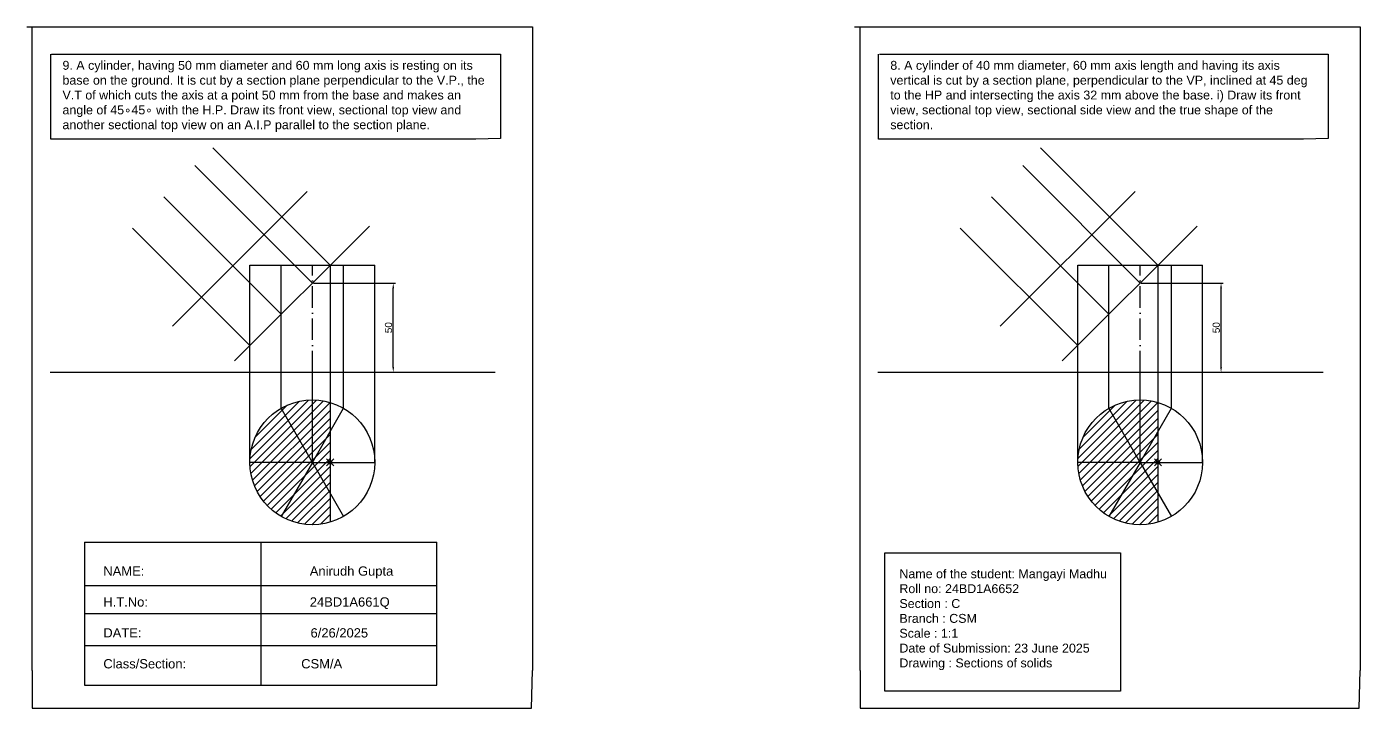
# Model space of a CAD drawing. Header units: millimetres. Extents: x 2302 to 7484, y 1369 to 1932.
# Drawn here: x 6736 to 7484, y 1409 to 1792 of the extents above; entities that cross this region are included whole.
import ezdxf

# ---------------------------------------------------------------- set-up
doc = ezdxf.new("R2010")
doc.units = ezdxf.units.MM
doc.header["$PDMODE"] = 35
doc.header["$PDSIZE"] = 2
doc.linetypes.add('ACAD_ISO10W100', pattern=[18, 12, -3, 0, -3])
doc.styles.get("Standard").update_dxf_attribs({"font": 'arial.ttf'})
doc.dimstyles.new('ISO-25', dxfattribs={"dimtxt": 4, "dimasz": 3, "dimexe": 1.25, "dimexo": 0.625, "dimtad": 1, "dimdec": 0, "dimtxsty": 'Standard', "dimcen": 2.5, "dimclrd": 6, "dimclre": 4, "dimadec": 0, "dimazin": 0, "dimtfac": 1, "dimtdec": 0, "dimtmove": 0, "dimatfit": 3, "dimfxl": 1, "dimarcsym": 1})

# ---------------------------------------------------------------- blocks, each defined once
blk = doc.blocks.new('*U24')
blk.add_line((-17.5, 0), (17.5, 0))
blk = doc.blocks.new('*U25')
at = {"color": 0, "linetype": 'ByBlock', "lineweight": -2, "transparency": 16777216}
for p, rotation in [((6887.48, 1562.43), 120), ((6904.98, 1562.43), 59.99999999999999), ((6878.73, 1547.28), 180), ((6887.48, 1532.12), 239.9999999999999), ((6904.98, 1532.12), 299.9999999999999)]:
    blk.add_blockref('*U24', p, dxfattribs=dict(at, rotation=rotation))
blk.add_blockref('*U24', (6913.73, 1547.28), dxfattribs=at)
blk = doc.blocks.new('*D26')
at = {"color": 4, "lineweight": -2, "transparency": 16777216}
for p, q in [((6896.85, 1647.84), (6942.88, 1647.84)), ((6896.85, 1597.84), (6942.88, 1597.84))]:
    blk.add_line(p, q, dxfattribs=at)
at = {"color": 6, "lineweight": -2, "transparency": 16777216}
blk.add_line((6941.63, 1600.84), (6941.63, 1644.84), dxfattribs=at)
at = {"color": 6, "transparency": 16777216}
for points in [[(6941.13, 1644.84), (6942.13, 1644.84), (6941.63, 1647.84)], [(6941.13, 1600.84), (6942.13, 1600.84), (6941.63, 1597.84)]]:
    blk.add_solid(points, dxfattribs=at)
at = {"layer": 'Defpoints', "color": 0, "transparency": 16777216}
for p in [(6896.23, 1647.84), (6941.63, 1647.84), (6896.23, 1597.84)]:
    blk.add_point(p, dxfattribs=at)
at = {"color": 0, "transparency": 16777216, "insert": (6938.96, 1622.84), "char_height": 4, "attachment_point": 5, "rotation": 90}
blk.add_mtext('50', dxfattribs=at)
blk = doc.blocks.new('*U27')
blk.add_line((-17.5, 0), (17.5, 0))
blk = doc.blocks.new('*U28')
at = {"color": 0, "linetype": 'ByBlock', "lineweight": -2, "transparency": 16777216}
for p, rotation in [((6887.48, 1562.43), 120), ((6904.98, 1562.43), 59.99999999999999), ((6878.73, 1547.28), 180), ((6887.48, 1532.12), 239.9999999999999), ((6904.98, 1532.12), 299.9999999999999)]:
    blk.add_blockref('*U27', p, dxfattribs=dict(at, rotation=rotation))
blk.add_blockref('*U27', (6913.73, 1547.28), dxfattribs=at)
blk = doc.blocks.new('*D29')
at = {"color": 4, "lineweight": -2, "transparency": 16777216}
for p, q in [((7361.28, 1647.84), (7407.3, 1647.84)), ((7361.28, 1597.84), (7407.3, 1597.84))]:
    blk.add_line(p, q, dxfattribs=at)
at = {"color": 6, "lineweight": -2, "transparency": 16777216}
blk.add_line((7406.05, 1600.84), (7406.05, 1644.84), dxfattribs=at)
at = {"color": 6, "transparency": 16777216}
for points in [[(7405.55, 1644.84), (7406.55, 1644.84), (7406.05, 1647.84)], [(7405.55, 1600.84), (7406.55, 1600.84), (7406.05, 1597.84)]]:
    blk.add_solid(points, dxfattribs=at)
at = {"layer": 'Defpoints', "color": 0, "transparency": 16777216}
for p in [(7360.66, 1647.84), (7406.05, 1647.84), (7360.66, 1597.84)]:
    blk.add_point(p, dxfattribs=at)
at = {"color": 0, "transparency": 16777216, "insert": (7403.39, 1622.84), "char_height": 4, "attachment_point": 5, "rotation": 90}
blk.add_mtext('50', dxfattribs=at)

msp = doc.modelspace()

# ---------------------------------------------------------------- hatches: boundary and pattern name
h = msp.add_hatch()
h.set_pattern_fill('ANSI31', color=256)
h.paths.add_polyline_path([(6906.22, 1580.82, 0.072529), (6896.23, 1582.28), (6896.23, 1547.28), (6906.22, 1564.59)])
h.paths.add_polyline_path([(6896.23, 1582.28, 0.131652), (6878.73, 1577.59), (6896.23, 1547.28)])
h.paths.add_polyline_path([(6878.73, 1577.59, 0.267949), (6861.23, 1547.28), (6896.23, 1547.28)])
h.paths.add_polyline_path([(6896.23, 1547.28), (6861.23, 1547.28, 0.267949), (6878.73, 1516.97)])
h.paths.add_polyline_path([(6906.22, 1529.96), (6896.23, 1547.28), (6878.73, 1516.97, 0.20615), (6906.22, 1513.73)])
h.paths.add_polyline_path([(6906.22, 1547.28), (6896.23, 1547.28), (6906.22, 1529.96)], flags=17)
h.paths.add_polyline_path([(6906.22, 1564.59), (6896.23, 1547.28), (6906.22, 1547.28)], flags=17)
h = msp.add_hatch()
h.set_pattern_fill('ANSI31', color=256)
h.set_pattern_definition([(45, (464.4263, 0), (-2.245064, 2.245064), [])])
h.paths.add_polyline_path([(7370.65, 1580.82, 0.072529), (7360.66, 1582.28), (7360.66, 1547.28), (7370.65, 1564.59)])
h.paths.add_polyline_path([(7360.66, 1582.28, 0.131652), (7343.16, 1577.59), (7360.66, 1547.28)])
h.paths.add_polyline_path([(7343.16, 1577.59, 0.267949), (7325.66, 1547.28), (7360.66, 1547.28)])
h.paths.add_polyline_path([(7360.66, 1547.28), (7325.66, 1547.28, 0.267949), (7343.16, 1516.97)])
h.paths.add_polyline_path([(7370.65, 1529.96), (7360.66, 1547.28), (7343.16, 1516.97, 0.20615), (7370.65, 1513.73)])
h.paths.add_polyline_path([(7370.65, 1547.28), (7360.66, 1547.28), (7370.65, 1529.96)], flags=17)
h.paths.add_polyline_path([(7370.65, 1564.59), (7360.66, 1547.28), (7370.65, 1547.28)], flags=17)

# ---------------------------------------------------------------- linework, layer by layer
for p, q in [((6735.96, 1791.7), (7019.75, 1791.7)), ((6739.07, 1430.46), (6739.07, 1791.7)), ((7019.75, 1791.7), (7019.75, 1430.46)), ((7200.39, 1791.7), (7484.18, 1791.7)), ((7203.5, 1430.46), (7203.5, 1791.7)), ((7484.18, 1791.7), (7484.18, 1430.46)), ((6749.46, 1728.62), (6749.46, 1776.37)), ((6749.95, 1776.37), (6987.92, 1776.37)), ((6987.92, 1776.37), (7001.74, 1776.37)), ((7001.74, 1776.37), (7001.74, 1728.99)), ((7213.89, 1728.62), (7213.89, 1776.37)), ((7214.37, 1776.37), (7452.34, 1776.37)), ((7452.34, 1776.37), (7466.17, 1776.37)), ((7466.17, 1776.37), (7466.17, 1728.99)), ((6987.92, 1728.62), (6749.46, 1728.62)), ((7001.74, 1728.99), (6987.92, 1728.62)), ((7452.34, 1728.62), (7213.89, 1728.62)), ((7466.17, 1728.99), (7452.34, 1728.62)), ((6906.22, 1657.84), (6840.34, 1723.73)), ((7370.65, 1657.84), (7304.76, 1723.73)), ((6896.23, 1647.84), (6830.34, 1713.73)), ((7360.65, 1647.84), (7294.76, 1713.73)), ((6817.69, 1623.61), (6893.39, 1699.31)), ((7282.12, 1623.61), (7357.82, 1699.31)), ((6878.73, 1630.35), (6812.84, 1696.24)), ((7343.16, 1630.35), (7277.27, 1696.24)), ((6861.23, 1612.85), (6795.34, 1678.74)), ((6852.53, 1604.15), (6928.23, 1679.85)), ((7325.66, 1612.85), (7259.77, 1678.74)), ((7316.96, 1604.15), (7392.66, 1679.85)), ((6861.23, 1547.28), (6861.23, 1657.84)), ((6861.23, 1657.84), (6931.23, 1657.84)), ((6878.73, 1577.59), (6878.73, 1657.84)), ((6906.22, 1657.84), (6906.22, 1513.73)), ((6913.73, 1577.59), (6913.73, 1657.84)), ((6931.23, 1547.28), (6931.23, 1657.84)), ((7325.66, 1547.28), (7325.66, 1657.84)), ((7325.66, 1657.84), (7395.66, 1657.84)), ((7343.16, 1577.59), (7343.16, 1657.84)), ((7370.65, 1657.84), (7370.65, 1513.73)), ((7378.16, 1577.59), (7378.16, 1657.84)), ((7395.66, 1547.28), (7395.66, 1657.84)), ((6749.12, 1597.84), (6998.83, 1597.84)), ((6896.23, 1547.28), (6896.23, 1597.84)), ((7213.55, 1597.84), (7463.26, 1597.84)), ((7360.66, 1547.28), (7360.66, 1597.84)), ((6768.44, 1502.54), (6768.44, 1422.35)), ((6768.44, 1502.54), (6966.1, 1502.54)), ((6867.27, 1502.54), (6867.27, 1422.35)), ((6966.1, 1422.35), (6966.1, 1502.54)), ((7217.43, 1418.92), (7217.43, 1496.44)), ((7217.43, 1496.44), (7349.54, 1496.44)), ((7349.54, 1496.44), (7349.54, 1418.92)), ((6768.44, 1478.19), (6966.1, 1478.19)), ((6768.44, 1462.45), (6966.1, 1462.45)), ((6768.44, 1444.46), (6966.1, 1444.46)), ((6739.07, 1430.46), (6739.07, 1409.28)), ((7019.15, 1409.28), (7019.75, 1430.46)), ((7203.5, 1430.46), (7203.5, 1409.28)), ((7483.57, 1409.28), (7484.18, 1430.46)), ((6768.44, 1422.35), (6966.1, 1422.35)), ((7221.48, 1418.92), (7217.43, 1418.92)), ((7349.54, 1418.92), (7221.48, 1418.92)), ((7221.48, 1418.92), (7221.48, 1418.92)), ((6739.07, 1409.28), (7019.15, 1409.28)), ((7203.5, 1409.28), (7483.57, 1409.28))]:
    msp.add_line(p, q)
at = {"linetype": 'ACAD_ISO10W100'}
for p, q in [((6896.23, 1597.84), (6896.23, 1657.84)), ((7360.66, 1597.84), (7360.66, 1657.84))]:
    msp.add_line(p, q, dxfattribs=at)
for centre in [(6896.23, 1547.28), (7360.66, 1547.28)]:
    msp.add_circle(centre, 35)
for p in [(6906.22, 1547.28), (7370.65, 1547.28)]:
    msp.add_point(p)

# ---------------------------------------------------------------- block references
for name, p in [('*U25', (0, 0)), ('*U28', (464.43, 0))]:
    msp.add_blockref(name, p)

# ---------------------------------------------------------------- texts
at = {"attachment_point": 1}
for s, width, gutter_width, heights, insert, char_height in [('9. A cylinder, having 50 mm diameter and 60 mm long axis is resting on its base on the ground. It is cut by a section plane perpendicular to the V.P., the V.T of which cuts the axis at a point 50 mm from the base and makes an angle of 45∘45∘ with the H.P. Draw its front view, sectional top view and another sectional top view on an A.I.P parallel to the section plane.', 236.6374, 15, [0], (6756.05, 1772.52), 5), ('8. A cylinder of 40 mm diameter, 60 mm axis length and having its axis vertical is cut by a section plane, perpendicular to the VP, inclined at 45 deg to the HP and intersecting the axis 32 mm above the base. i) Draw its front view, sectional top view, sectional side view and the true shape of the section.', 236.6374, 15, [0], (7220.47, 1772.52), 5), ('NAME:                                              Anirudh Gupta\\P\\PH.T.No:                                             24BD1A661Q\\P\\PDATE:                                               6/26/2025\\P\\PClass/Section:                                CSM/A', 175.8995, 12.5, [0], (6778.97, 1488.89), 5.2), ('Name of the student: Mangayi Madhu\\PRoll no: 24BD1A6652\\PSection : C\\PBranch : CSM\\PScale : 1:1\\PDate of Submission: 23 June 2025\\PDrawing : Sections of solids', 162.0574, 25, [57], (7225.58, 1487.25), 5)]:
    msp.add_mtext_dynamic_manual_height_columns(s, width=width, gutter_width=gutter_width, heights=heights, dxfattribs=dict(at, insert=insert, char_height=char_height))

# ---------------------------------------------------------------- dimensions: what is measured, and where the dimension line sits
for base, p1, p2, picture, middle in [((6941.63, 1647.84), (6896.23, 1597.84), (6896.23, 1647.84), '*D26', (6938.96, 1622.84)), ((7406.05, 1647.84), (7360.66, 1597.84), (7360.66, 1647.84), '*D29', (7403.39, 1622.84))]:
    dim = msp.add_linear_dim(base=base, p1=p1, p2=p2, angle=90, dimstyle='ISO-25')
    dim.commit()
    dim.dimension.update_dxf_attribs({"geometry": picture, "text_midpoint": middle})

doc.saveas('drawing.dxf')
